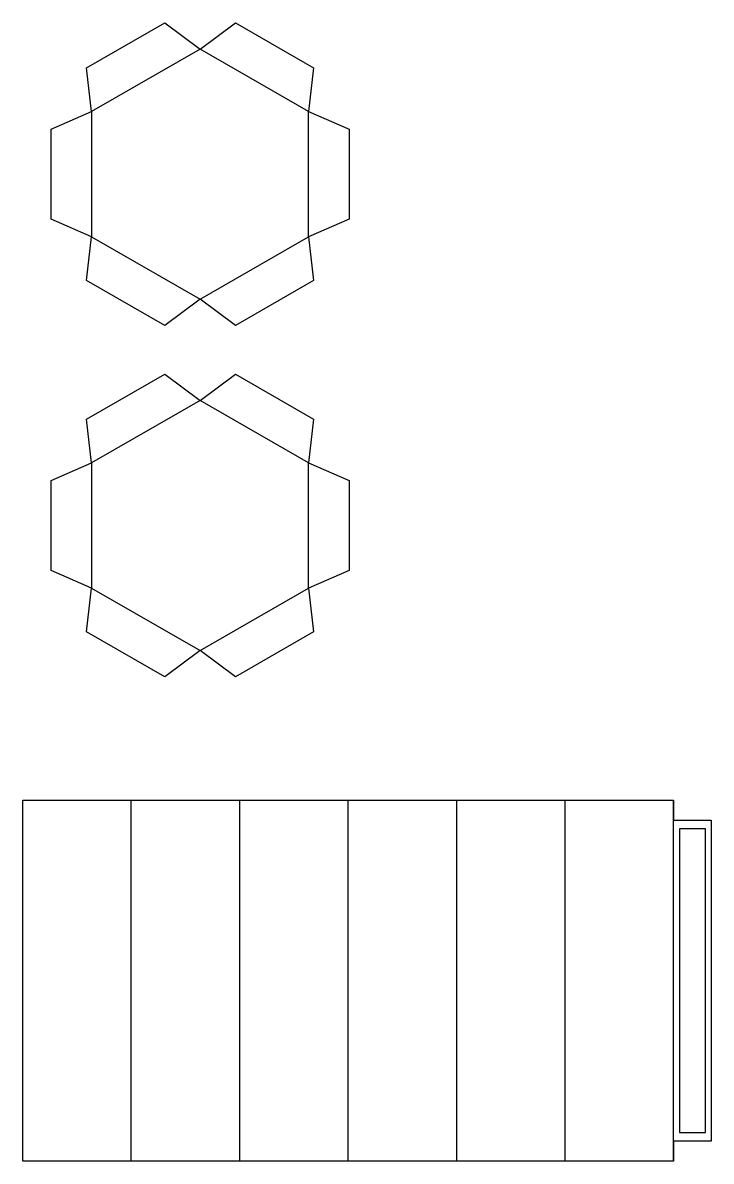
# Model space of a CAD drawing. Header units: millimetres. Extents: x 18 to 256, y 37 to 431.
import ezdxf

# ---------------------------------------------------------------- set-up
doc = ezdxf.new("R2010")
doc.units = ezdxf.units.MM
for name, color, linetype in [('CREASE', 5, 'Continuous'), ('CUT', 1, 'Continuous'), ('GLUE', 8, 'Continuous')]:
    doc.layers.add(name, color=color, linetype=linetype)

msp = doc.modelspace()

# ---------------------------------------------------------------- linework, layer by layer
at = {"layer": 'CREASE'}
for points in [[(79.3, 421.9), (41.8, 400.25)], [(116.8, 400.25), (79.3, 421.9)], [(41.8, 400.25), (41.8, 356.95)], [(116.8, 356.95), (116.8, 400.25)], [(41.8, 356.95), (79.3, 335.3)], [(79.3, 335.3), (116.8, 356.95)], [(79.3, 300.3), (41.8, 278.65)], [(116.8, 278.65), (79.3, 300.3)], [(41.8, 278.65), (41.8, 235.35)], [(116.8, 235.35), (116.8, 278.65)], [(41.8, 235.35), (79.3, 213.7)], [(79.3, 213.7), (116.8, 235.35)], [(55.5, 37), (55.5, 162)], [(93, 37), (93, 162)], [(130.5, 37), (130.5, 162)], [(168, 37), (168, 162)], [(205.5, 37), (205.5, 162)], [(243, 37), (243, 162)]]:
    msp.add_lwpolyline(points, dxfattribs=at)
at = {"layer": 'CUT'}
for points in [[(27.8, 363.01), (27.8, 394.19), (41.8, 400.25), (40.05, 415.41), (67.05, 431), (79.3, 421.9), (91.55, 431), (118.55, 415.41), (116.8, 400.25), (130.8, 394.19), (130.8, 363.01), (116.8, 356.95), (118.55, 341.8), (91.55, 326.21), (79.3, 335.3), (67.05, 326.21), (40.05, 341.8), (41.8, 356.95), (27.8, 363.01)], [(41.8, 235.35), (27.8, 241.41), (27.8, 272.59), (41.8, 278.65), (40.05, 293.81), (67.05, 309.39), (79.3, 300.3), (91.55, 309.39), (118.55, 293.81), (116.8, 278.65), (130.8, 272.59), (130.8, 241.41), (116.8, 235.35), (118.55, 220.19), (91.55, 204.61), (79.3, 213.7), (67.05, 204.61), (40.05, 220.19), (41.8, 235.35)], [(243, 162), (243, 155), (256, 155), (256, 44), (243, 44), (243, 37), (18, 37), (18, 162), (243, 162)]]:
    msp.add_lwpolyline(points, close=True, dxfattribs=at)
at = {"layer": 'GLUE'}
msp.add_lwpolyline([(254, 47), (254, 152), (245, 152), (245, 47), (254, 47)], close=True, dxfattribs=at)

doc.saveas('drawing.dxf')
